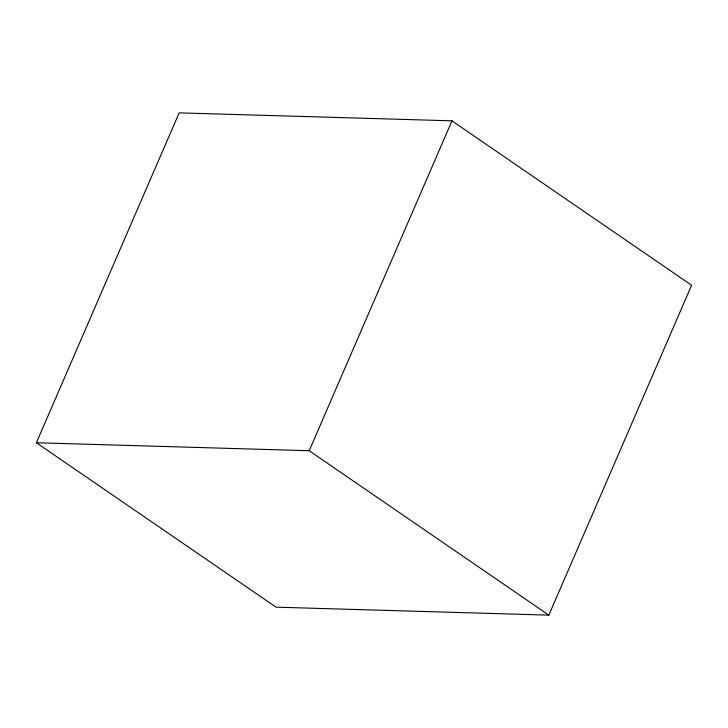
<?xml version="1.0" encoding="UTF-8"?>
<svg xmlns="http://www.w3.org/2000/svg" width="728" height="728" viewBox="0 0 728 728"><rect width="100%" height="100%" fill="white"/><g stroke="black" fill="none" stroke-linecap="round" stroke-linejoin="round"><path stroke-width="1.09" d="M36.4 442.751L179.161 112.858L451.97 120.839L691.6 285.249L548.839 615.142L276.03 607.161L36.4 442.751L309.209 450.732L548.839 615.142M309.209 450.732L451.97 120.839"/></g></svg>
